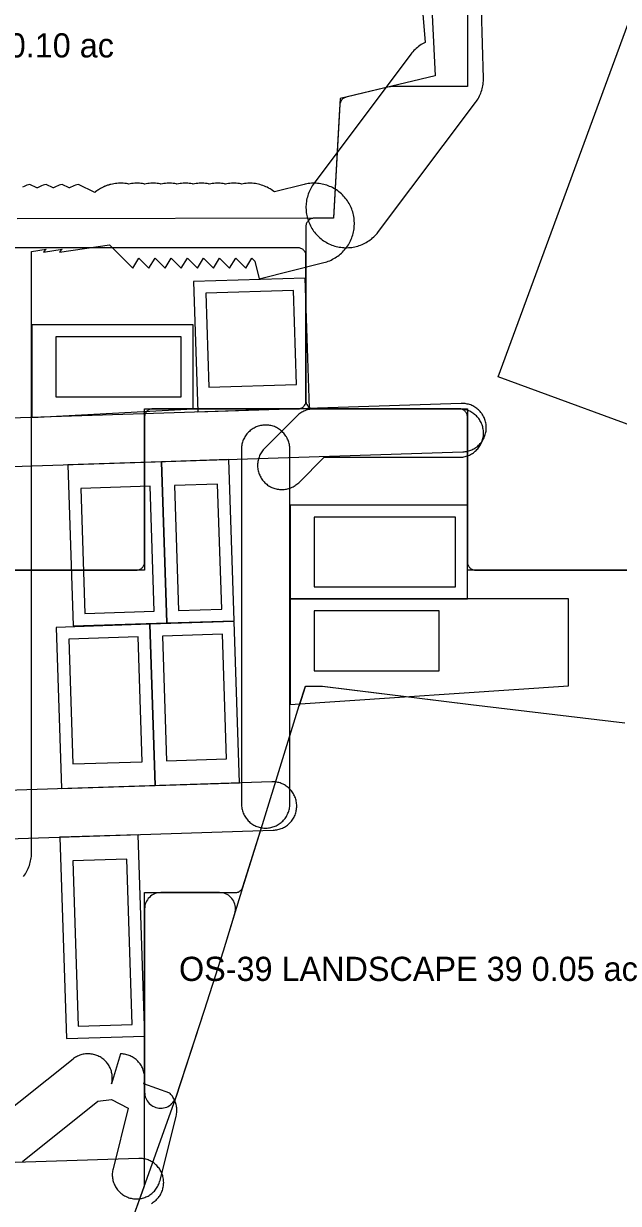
# Model space of a CAD drawing. Extents: x 32 to 940, y -21 to 684.
# Drawn here: x 705 to 778.7, y 271.4 to 417.8 of the extents above; entities that cross this region are included whole.
import ezdxf

# ---------------------------------------------------------------- set-up
doc = ezdxf.new("R2010")
doc.units = 0
for name, color, linetype, lineweight in [('BUILDING-SCHOOL', 5, 'Continuous', 0), ('GREEN-LANDSCAPE', 3, 'Continuous', 0), ('PLOT', 4, 'Continuous', 0), ('ROAD-PRIMARY', 1, 'Continuous', 0), ('ROAD-TERTIARY', 7, 'Continuous', 0), ('SITE-BOUNDARY', 7, 'Continuous', 0), ('TEXT-ZONE', 7, 'Continuous', 0), ('VILLA-HOUSE', 7, 'Continuous', 0), ('ZONE-SCHOOL', 5, 'Continuous', 0), ('ZONE-VILLAS', 2, 'Continuous', 0)]:
    doc.layers.add(name, color=color, linetype=linetype, lineweight=lineweight)

msp = doc.modelspace()

# ---------------------------------------------------------------- linework, layer by layer
at = {"layer": 'BUILDING-SCHOOL'}
msp.add_lwpolyline([(801.73, 409.63), (785.65, 365.94), (763.8, 373.98), (779.88, 417.68)], close=True, dxfattribs=at)
at = {"layer": 'GREEN-LANDSCAPE'}
msp.add_lwpolyline([(720, 285.26), (720.01, 285.06), (720.04, 284.87), (720.08, 284.68), (720.15, 284.5), (720.23, 284.32), (720.33, 284.15), (720.45, 284), (720.58, 283.85), (720.72, 283.72), (720.88, 283.6), (721.04, 283.5), (721.22, 283.42), (721.4, 283.35), (721.59, 283.3), (721.78, 283.27), (721.97, 283.26), (722.17, 283.26), (722.36, 283.29), (722.55, 283.34), (722.74, 283.4), (722.91, 283.48), (723.08, 283.58), (723.24, 283.69), (723.39, 283.82), (723.52, 283.96), (723.64, 284.11), (723.74, 284.28), (723.83, 284.45), (723.9, 284.63), (727.44, 295.41), (727.44, 295.43), (729.77, 302.77), (729.78, 302.79), (731.19, 307.42), (731.24, 307.61), (731.27, 307.8), (731.27, 308), (731.27, 308.19), (731.24, 308.39), (731.19, 308.58), (731.12, 308.76), (731.04, 308.94), (730.94, 309.11), (730.82, 309.27), (730.69, 309.41), (730.54, 309.55), (730.39, 309.66), (730.22, 309.76), (730.04, 309.85), (729.86, 309.91), (729.67, 309.96), (729.47, 309.99), (729.27, 310), (722, 310), (721.8, 309.99), (721.61, 309.96), (721.42, 309.91), (721.23, 309.85), (721.06, 309.76), (720.89, 309.66), (720.73, 309.55), (720.59, 309.41), (720.45, 309.27), (720.34, 309.11), (720.24, 308.94), (720.15, 308.77), (720.09, 308.58), (720.04, 308.39), (720.01, 308.2), (720, 308)], close=True, dxfattribs=at)
at = {"layer": 'PLOT'}
for points in [[(726.58, 369.64), (740.43, 370.09), (739.91, 386.24), (726.05, 385.79)], [(706.02, 368.95), (726.02, 370), (726.02, 380.45), (706.02, 380.45)], [(722.1, 363.45), (710.49, 363.07), (711.14, 343.08), (722.75, 343.46)], [(730.45, 363.72), (722.1, 363.45), (722.75, 343.46), (731.1, 343.73)], [(738.02, 358.06), (738.02, 346.45), (760.02, 346.45), (760.02, 358.06)], [(738.02, 346.45), (738.02, 333.33), (772.52, 335.63), (772.52, 346.45)], [(709.71, 322.92), (721.31, 323.29), (720.66, 343.28), (709.05, 342.9)], [(721.31, 323.29), (731.76, 323.63), (731.11, 343.62), (720.66, 343.28)], [(719.21, 317.18), (709.51, 316.87), (710.33, 291.88), (720.02, 292.19)]]:
    msp.add_lwpolyline(points, close=True, dxfattribs=at)
at = {"layer": 'ROAD-PRIMARY'}
for points in [[(752, 449), (754.76, 415.47), (754.59, 415.38), (754.43, 415.29), (754.26, 415.19), (754.11, 415.08), (753.95, 414.96), (753.8, 414.84), (753.65, 414.72), (753.51, 414.58), (753.38, 414.45), (753.25, 414.31), (753.12, 414.16), (753.01, 414.01), (741, 398), (740.89, 397.84), (740.78, 397.68), (740.68, 397.52), (740.59, 397.35), (740.5, 397.18), (740.42, 397), (740.35, 396.83), (740.28, 396.65), (740.22, 396.46), (740.17, 396.28), (740.12, 396.09), (740.08, 395.9), (740.05, 395.71), (740.03, 395.52), (740.01, 395.33), (740, 395.14), (740, 394.95), (740.01, 394.76), (740.02, 394.56), (740.04, 394.37), (740.07, 394.18), (740.1, 393.99), (740.14, 393.81), (740.19, 393.62), (740.25, 393.44), (740.32, 393.25), (740.38, 393.07), (740.46, 392.9), (740.55, 392.73), (740.64, 392.56), (740.74, 392.39), (740.84, 392.23), (740.95, 392.07), (741.06, 391.92), (741.18, 391.77), (741.31, 391.62), (741.45, 391.48), (741.58, 391.35), (741.73, 391.22), (741.87, 391.1), (742.02, 390.98), (742.18, 390.87), (742.34, 390.76), (742.51, 390.67), (742.68, 390.57), (742.85, 390.49), (743.02, 390.41), (743.2, 390.33), (743.38, 390.27), (743.57, 390.21), (743.75, 390.16), (743.94, 390.11), (744.13, 390.08), (744.32, 390.05), (744.51, 390.02), (744.7, 390.01), (744.89, 390), (745.08, 390), (745.28, 390.01), (745.47, 390.02), (745.66, 390.04), (745.85, 390.07), (746.04, 390.11), (746.23, 390.15), (746.41, 390.2), (746.59, 390.26), (746.77, 390.33), (746.95, 390.4), (747.13, 390.48), (747.3, 390.56), (747.47, 390.65), (747.64, 390.75), (747.8, 390.86), (747.96, 390.97), (748.11, 391.08), (748.26, 391.21), (748.4, 391.33), (748.54, 391.47), (748.67, 391.61), (748.8, 391.75), (748.92, 391.9), (749, 392), (761, 408), (761.11, 408.16), (761.22, 408.32), (761.32, 408.48), (761.41, 408.65), (761.5, 408.82), (761.58, 409), (761.65, 409.17), (761.72, 409.35), (761.78, 409.54), (761.83, 409.72), (761.88, 409.91), (761.92, 410.1), (761.95, 410.29), (761.97, 410.48), (761.99, 410.67), (762, 410.86), (762, 411), (761.02, 445.42)], [(705.01, 312.01), (705.12, 312.17), (705.23, 312.33), (705.33, 312.49), (705.42, 312.66), (705.5, 312.83), (705.59, 313), (705.66, 313.18), (705.72, 313.36), (705.78, 313.55), (705.84, 313.73), (705.88, 313.92), (705.92, 314.11), (705.95, 314.3), (705.97, 314.49), (705.99, 314.68), (706, 314.87), (706, 315), (706, 389.54), (707.8, 389.81), (707.46, 389.46), (709.8, 389.81), (709.46, 389.46), (715.64, 390.36), (718.54, 387.46), (719.3, 388.69), (720.54, 387.46), (721.3, 388.69), (722.54, 387.46), (723.3, 388.69), (724.54, 387.46), (725.3, 388.69), (726.54, 387.46), (727.3, 388.69), (728.54, 387.46), (729.3, 388.69), (730.54, 387.46), (731.3, 388.69), (732.54, 387.46), (733.3, 388.69), (733.67, 388.33), (734.21, 386.15), (742.21, 388.15), (742.4, 388.2), (742.58, 388.26), (742.76, 388.32), (742.94, 388.39), (743.12, 388.47), (743.29, 388.56), (743.46, 388.65), (743.62, 388.74), (743.79, 388.85), (743.94, 388.96), (744.1, 389.07), (744.25, 389.2), (744.39, 389.32), (744.53, 389.46), (744.66, 389.6), (744.79, 389.74), (744.91, 389.89), (745.03, 390.04), (745.14, 390.2), (745.25, 390.36), (745.34, 390.52), (745.44, 390.69), (745.52, 390.87), (745.6, 391.04), (745.67, 391.22), (745.74, 391.4), (745.79, 391.58), (745.85, 391.77), (745.89, 391.96), (745.93, 392.14), (745.96, 392.33), (745.98, 392.53), (745.99, 392.72), (746, 392.91), (746, 393.1), (745.99, 393.3), (745.98, 393.49), (745.95, 393.68), (745.92, 393.87), (745.89, 394.06), (745.84, 394.24), (745.79, 394.43), (745.73, 394.61), (745.67, 394.79), (745.6, 394.97), (745.52, 395.15), (745.43, 395.32), (745.34, 395.49), (745.24, 395.65), (745.13, 395.81), (745.02, 395.97), (744.9, 396.12), (744.78, 396.27), (744.65, 396.41), (744.52, 396.55), (744.38, 396.68), (744.24, 396.81), (744.09, 396.93), (743.93, 397.05), (743.78, 397.16), (743.61, 397.26), (743.45, 397.36), (743.28, 397.45), (743.11, 397.54), (742.93, 397.61), (742.75, 397.68), (742.57, 397.75), (742.39, 397.8), (742.2, 397.85), (742.01, 397.9), (741.82, 397.93), (741.63, 397.96), (741.44, 397.98), (741.25, 397.99), (741.06, 398), (740.87, 398), (740.67, 397.99), (740.48, 397.97), (740.29, 397.95), (740.1, 397.92), (739.91, 397.88), (739.79, 397.85), (736.09, 396.93), (736.02, 396.99), (735.86, 397.1), (735.7, 397.21), (735.54, 397.31), (735.37, 397.4), (735.2, 397.49), (735.02, 397.57), (734.85, 397.65), (734.67, 397.71), (734.48, 397.77), (734.3, 397.83), (734.11, 397.88), (733.92, 397.91), (733.74, 397.95), (733.54, 397.97), (733.35, 397.99), (733.16, 398), (732.97, 398), (732.78, 398), (732.58, 397.98), (732.39, 397.96), (732.2, 397.94), (732.01, 397.9), (732, 397.9), (731.92, 397.91), (731.74, 397.95), (731.54, 397.97), (731.35, 397.99), (731.16, 398), (730.97, 398), (730.78, 398), (730.58, 397.98), (730.39, 397.96), (730.2, 397.94), (730.01, 397.9), (730, 397.9), (729.92, 397.91), (729.74, 397.95), (729.54, 397.97), (729.35, 397.99), (729.16, 398), (728.97, 398), (728.78, 398), (728.58, 397.98), (728.39, 397.96), (728.2, 397.94), (728.01, 397.9), (728, 397.9), (727.92, 397.91), (727.74, 397.95), (727.54, 397.97), (727.35, 397.99), (727.16, 398), (726.97, 398), (726.78, 398), (726.58, 397.98), (726.39, 397.96), (726.2, 397.94), (726.01, 397.9), (726, 397.9), (725.92, 397.91), (725.74, 397.95), (725.54, 397.97), (725.35, 397.99), (725.16, 398), (724.97, 398), (724.78, 398), (724.58, 397.98), (724.39, 397.96), (724.2, 397.94), (724.01, 397.9), (724, 397.9), (723.92, 397.91), (723.74, 397.95), (723.54, 397.97), (723.35, 397.99), (723.16, 398), (722.97, 398), (722.78, 398), (722.58, 397.98), (722.39, 397.96), (722.2, 397.94), (722.01, 397.9), (722, 397.9), (721.92, 397.91), (721.74, 397.95), (721.54, 397.97), (721.35, 397.99), (721.16, 398), (720.97, 398), (720.78, 398), (720.58, 397.98), (720.39, 397.96), (720.2, 397.94), (720.01, 397.9), (720, 397.9), (719.92, 397.91), (719.74, 397.95), (719.54, 397.97), (719.35, 397.99), (719.16, 398), (718.97, 398), (718.78, 398), (718.58, 397.98), (718.39, 397.96), (718.2, 397.94), (718.01, 397.9), (718, 397.9), (717.92, 397.91), (717.74, 397.95), (717.54, 397.97), (717.35, 397.99), (717.16, 398), (716.97, 398), (716.78, 398), (716.58, 397.98), (716.39, 397.96), (716.2, 397.94), (716.01, 397.9), (715.83, 397.86), (715.79, 397.85), (715.79, 397.85), (715.7, 397.83), (715.64, 397.81), (715.61, 397.8), (715.6, 397.8), (715.52, 397.77), (715.46, 397.75), (715.44, 397.75), (715.42, 397.74), (715.24, 397.68), (715.15, 397.64), (715.09, 397.62), (715.07, 397.61), (715.06, 397.61), (714.99, 397.58), (714.92, 397.55), (714.89, 397.53), (714.88, 397.53), (714.71, 397.44), (714.61, 397.39), (714.58, 397.37), (714.55, 397.36), (714.54, 397.35), (714.46, 397.31), (714.41, 397.28), (714.39, 397.27), (714.38, 397.26), (714.29, 397.2), (714.25, 397.17), (714.23, 397.16), (714.21, 397.15), (714.09, 397.06), (713.93, 396.95), (713.91, 396.93), (713.9, 396.93), (713.82, 396.85), (711.79, 397.85), (711.6, 397.8), (711.42, 397.74), (711.24, 397.68), (711.06, 397.61), (710.88, 397.53), (710.71, 397.44), (710.66, 397.42), (709.79, 397.85), (709.6, 397.8), (709.42, 397.74), (709.24, 397.68), (709.06, 397.61), (708.88, 397.53), (708.71, 397.44), (708.66, 397.42), (707.79, 397.85), (707.6, 397.8), (707.42, 397.74), (707.24, 397.68), (707.06, 397.61), (706.88, 397.53), (706.71, 397.44), (706.66, 397.42), (705.79, 397.85), (705.6, 397.8), (705.42, 397.74), (705.24, 397.68), (705.06, 397.61), (704.88, 397.53)]]:
    msp.add_lwpolyline(points, dxfattribs=at)
at = {"layer": 'ROAD-TERTIARY'}
for points in [[(656.49, 361.33), (759.44, 364.69), (759.58, 364.69), (759.72, 364.71), (759.87, 364.73), (760.01, 364.76), (760.15, 364.8), (760.29, 364.84), (760.42, 364.89), (760.56, 364.94), (760.69, 365), (760.81, 365.07), (760.94, 365.15), (761.06, 365.23), (761.17, 365.31), (761.29, 365.4), (761.39, 365.5), (761.5, 365.6), (761.6, 365.71), (761.69, 365.82), (761.77, 365.93), (761.86, 366.05), (761.93, 366.18), (762, 366.3), (762.07, 366.43), (762.12, 366.56), (762.17, 366.7), (762.22, 366.84), (762.25, 366.98), (762.28, 367.12), (762.31, 367.26), (762.33, 367.4), (762.34, 367.55), (762.34, 367.69), (762.34, 367.84), (762.32, 367.98), (762.31, 368.12), (762.28, 368.27), (762.25, 368.41), (762.21, 368.55), (762.17, 368.68), (762.12, 368.82), (762.06, 368.95), (761.99, 369.08), (761.92, 369.21), (761.85, 369.33), (761.77, 369.45), (761.68, 369.56), (761.59, 369.67), (761.49, 369.78), (761.38, 369.88), (761.27, 369.98), (761.16, 370.07), (761.05, 370.15), (760.92, 370.23), (760.8, 370.3), (760.67, 370.37), (760.54, 370.43), (760.41, 370.49), (760.27, 370.54), (760.13, 370.58), (759.99, 370.61), (759.85, 370.64), (759.71, 370.66), (759.57, 370.68), (759.42, 370.68), (759.28, 370.68), (759.24, 370.68), (656.3, 367.33)], [(655, 315.11), (735.95, 317.75), (736.1, 317.75), (736.24, 317.77), (736.38, 317.79), (736.52, 317.82), (736.66, 317.86), (736.8, 317.9), (736.94, 317.95), (737.07, 318), (737.2, 318.06), (737.33, 318.13), (737.45, 318.21), (737.57, 318.29), (737.69, 318.37), (737.8, 318.46), (737.91, 318.56), (738.01, 318.66), (738.11, 318.77), (738.2, 318.88), (738.29, 318.99), (738.37, 319.11), (738.45, 319.24), (738.52, 319.36), (738.58, 319.49), (738.64, 319.62), (738.69, 319.76), (738.73, 319.9), (738.77, 320.04), (738.8, 320.18), (738.82, 320.32), (738.84, 320.46), (738.85, 320.61), (738.85, 320.75), (738.85, 320.9), (738.84, 321.04), (738.82, 321.18), (738.8, 321.33), (738.77, 321.47), (738.73, 321.61), (738.68, 321.74), (738.63, 321.88), (738.57, 322.01), (738.51, 322.14), (738.44, 322.27), (738.36, 322.39), (738.28, 322.51), (738.19, 322.62), (738.1, 322.73), (738, 322.84), (737.9, 322.94), (737.79, 323.04), (737.68, 323.13), (737.56, 323.21), (737.44, 323.29), (737.32, 323.37), (737.19, 323.43), (737.06, 323.49), (736.92, 323.55), (736.79, 323.6), (736.65, 323.64), (736.51, 323.67), (736.37, 323.7), (736.22, 323.72), (736.08, 323.74), (735.94, 323.74), (735.79, 323.74), (735.76, 323.74), (654.8, 321.11)], [(704.87, 276.66), (714.22, 284.14), (715.92, 284.33), (717.97, 283.25), (716.09, 275.73), (716.06, 275.59), (716.03, 275.44), (716.01, 275.3), (716, 275.16), (716, 275.01), (716, 274.87), (716.01, 274.72), (716.03, 274.58), (716.05, 274.44), (716.08, 274.3), (716.12, 274.16), (716.16, 274.02), (716.22, 273.88), (716.27, 273.75), (716.34, 273.62), (716.4, 273.5), (716.48, 273.37), (716.56, 273.25), (716.65, 273.14), (716.74, 273.03), (716.84, 272.92), (716.94, 272.82), (717.05, 272.72), (717.16, 272.63), (717.28, 272.55), (717.4, 272.46), (717.52, 272.39), (717.65, 272.32), (717.78, 272.26), (717.91, 272.2), (718.05, 272.15), (718.18, 272.11), (718.33, 272.08), (718.47, 272.05), (718.61, 272.03), (718.75, 272.01), (718.9, 272), (719.04, 272), (719.19, 272.01), (719.33, 272.02), (719.47, 272.04), (719.62, 272.06), (719.76, 272.1), (719.89, 272.14), (720.03, 272.18), (720.17, 272.24), (720.3, 272.3), (720.43, 272.36), (720.55, 272.43), (720.67, 272.51), (720.79, 272.59), (720.9, 272.68), (721.01, 272.78), (721.12, 272.88), (721.22, 272.98), (721.31, 273.09), (721.4, 273.2), (721.49, 273.32), (721.56, 273.44), (721.64, 273.57), (721.7, 273.7), (721.76, 273.83), (721.82, 273.96), (721.86, 274.1), (721.9, 274.24), (721.91, 274.27), (723.91, 282.27), (723.94, 282.41), (723.97, 282.56), (723.99, 282.7), (724, 282.84), (724, 282.99), (724, 283.13), (723.99, 283.28), (723.97, 283.42), (723.95, 283.56), (723.92, 283.7), (723.88, 283.84), (723.84, 283.98), (723.78, 284.12), (723.73, 284.25), (723.66, 284.38), (723.6, 284.5), (723.52, 284.63), (723.44, 284.75), (723.35, 284.86), (723.26, 284.97), (723.16, 285.08), (723.12, 285.12), (719.91, 286.27), (719.94, 286.41), (719.97, 286.56), (719.99, 286.7), (720, 286.84), (720, 286.99), (720, 287.13), (719.99, 287.28), (719.97, 287.42), (719.95, 287.56), (719.92, 287.7), (719.88, 287.84), (719.84, 287.98), (719.78, 288.12), (719.73, 288.25), (719.66, 288.38), (719.6, 288.5), (719.52, 288.63), (719.44, 288.75), (719.35, 288.86), (719.26, 288.97), (719.16, 289.08), (719.06, 289.18), (718.95, 289.28), (718.84, 289.37), (718.72, 289.45), (718.6, 289.54), (718.48, 289.61), (718.35, 289.68), (718.22, 289.74), (718.09, 289.8), (717.95, 289.85), (717.82, 289.89), (717.67, 289.92), (717.53, 289.95), (717.39, 289.97), (717.25, 289.99), (717.1, 290), (717, 290), (715.91, 286.27), (715.94, 286.41), (715.97, 286.56), (715.99, 286.7), (716, 286.84), (716, 286.99), (716, 287.13), (715.99, 287.28), (715.97, 287.42), (715.95, 287.56), (715.92, 287.7), (715.88, 287.84), (715.84, 287.98), (715.78, 288.12), (715.73, 288.25), (715.66, 288.38), (715.6, 288.5), (715.52, 288.63), (715.44, 288.75), (715.35, 288.86), (715.26, 288.97), (715.16, 289.08), (715.06, 289.18), (714.95, 289.28), (714.84, 289.37), (714.72, 289.45), (714.6, 289.54), (714.48, 289.61), (714.35, 289.68), (714.22, 289.74), (714.09, 289.8), (713.95, 289.85), (713.82, 289.89), (713.67, 289.92), (713.53, 289.95), (713.39, 289.97), (713.25, 289.99), (713.1, 290), (712.96, 290), (712.81, 289.99), (712.67, 289.98), (712.53, 289.96), (712.38, 289.94), (712.24, 289.9), (712.11, 289.86), (711.97, 289.82), (711.83, 289.76), (711.7, 289.7), (711.57, 289.64), (711.45, 289.57), (711.33, 289.49), (711.21, 289.41), (711.13, 289.34), (701.13, 281.34)], [(720.84, 271.42), (720.96, 271.5), (721.08, 271.58), (721.2, 271.66), (721.31, 271.75), (721.42, 271.85), (721.52, 271.95), (721.62, 272.06), (721.71, 272.17), (721.8, 272.28), (721.88, 272.4), (721.96, 272.52), (722.03, 272.65), (722.09, 272.78), (722.15, 272.91), (722.2, 273.05), (722.24, 273.19), (722.28, 273.33), (722.31, 273.47), (722.34, 273.61), (722.35, 273.75), (722.36, 273.9), (722.37, 274.04), (722.36, 274.19), (722.35, 274.33), (722.33, 274.47), (722.31, 274.62), (722.28, 274.76), (722.24, 274.9), (722.19, 275.03), (722.14, 275.17), (722.09, 275.3), (722.02, 275.43), (721.95, 275.56), (721.87, 275.68), (721.79, 275.8), (721.7, 275.91), (721.61, 276.02), (721.51, 276.13), (721.41, 276.23), (721.3, 276.32), (721.19, 276.42), (721.07, 276.5), (720.95, 276.58), (720.83, 276.65), (720.7, 276.72), (720.57, 276.78), (720.43, 276.84), (720.3, 276.88), (720.16, 276.93), (720.02, 276.96), (719.88, 276.99), (719.74, 277.01), (719.59, 277.02), (719.45, 277.03), (719.3, 277.03), (719.27, 277.03), (576.34, 272.38)]]:
    msp.add_lwpolyline(points, dxfattribs=at)
for points in [[(737.15, 360), (737.3, 360.01), (737.44, 360.03), (737.58, 360.06), (737.72, 360.09), (737.86, 360.13), (738, 360.17), (738.14, 360.22), (738.27, 360.28), (738.4, 360.35), (738.52, 360.42), (738.65, 360.49), (738.76, 360.57), (738.88, 360.66), (738.99, 360.75), (739.1, 360.85), (742.24, 364), (759, 364), (759.14, 364), (759.29, 364.01), (759.43, 364.03), (759.57, 364.06), (759.72, 364.09), (759.86, 364.12), (759.99, 364.17), (760.13, 364.22), (760.26, 364.28), (760.39, 364.34), (760.52, 364.41), (760.64, 364.49), (760.76, 364.57), (760.87, 364.66), (760.98, 364.75), (761.09, 364.85), (761.19, 364.95), (761.29, 365.06), (761.38, 365.17), (761.46, 365.29), (761.54, 365.41), (761.62, 365.53), (761.68, 365.66), (761.75, 365.79), (761.8, 365.92), (761.85, 366.06), (761.89, 366.2), (761.93, 366.34), (761.95, 366.48), (761.98, 366.62), (761.99, 366.77), (762, 366.91), (762, 367.05), (761.99, 367.2), (761.98, 367.34), (761.96, 367.49), (761.93, 367.63), (761.9, 367.77), (761.86, 367.91), (761.81, 368.04), (761.76, 368.18), (761.7, 368.31), (761.63, 368.44), (761.56, 368.56), (761.48, 368.68), (761.4, 368.8), (761.31, 368.92), (761.22, 369.02), (761.12, 369.13), (761.01, 369.23), (760.9, 369.32), (760.79, 369.41), (760.67, 369.49), (760.55, 369.57), (760.42, 369.64), (760.29, 369.71), (760.16, 369.77), (760.03, 369.82), (759.89, 369.87), (759.75, 369.9), (759.61, 369.94), (759.47, 369.96), (759.32, 369.98), (759.18, 370), (759.04, 370), (741, 370), (740.86, 370), (740.71, 369.99), (740.57, 369.97), (740.43, 369.94), (740.28, 369.91), (740.14, 369.88), (740.01, 369.83), (739.87, 369.78), (739.74, 369.72), (739.61, 369.66), (739.48, 369.59), (739.36, 369.51), (739.24, 369.43), (739.13, 369.34), (739.02, 369.25), (738.91, 369.15), (734.88, 365.12), (734.78, 365.02), (734.68, 364.91), (734.6, 364.79), (734.51, 364.68), (734.43, 364.55), (734.36, 364.43), (734.3, 364.3), (734.24, 364.17), (734.18, 364.03), (734.14, 363.9), (734.1, 363.76), (734.06, 363.62), (734.04, 363.48), (734.02, 363.33), (734.01, 363.19), (734, 363.05), (734, 362.9), (734.01, 362.76), (734.02, 362.61), (734.05, 362.47), (734.08, 362.33), (734.11, 362.19), (734.15, 362.05), (734.2, 361.92), (734.26, 361.78), (734.32, 361.65), (734.39, 361.52), (734.46, 361.4), (734.54, 361.28), (734.63, 361.16), (734.72, 361.05), (734.82, 360.94), (734.92, 360.84), (735.02, 360.74), (735.13, 360.65), (735.25, 360.56), (735.37, 360.48), (735.49, 360.41), (735.62, 360.34), (735.75, 360.27), (735.88, 360.22), (736.02, 360.17), (736.15, 360.12), (736.29, 360.08), (736.43, 360.05), (736.58, 360.03), (736.72, 360.01), (736.87, 360), (737.01, 360)], [(735.2, 318.01), (735.34, 318.02), (735.49, 318.04), (735.63, 318.07), (735.77, 318.1), (735.91, 318.14), (736.04, 318.19), (736.18, 318.24), (736.31, 318.3), (736.44, 318.37), (736.56, 318.44), (736.68, 318.52), (736.8, 318.6), (736.91, 318.69), (737.02, 318.79), (737.13, 318.88), (737.23, 318.99), (737.32, 319.1), (737.41, 319.21), (737.49, 319.33), (737.57, 319.45), (737.64, 319.58), (737.71, 319.71), (737.77, 319.84), (737.82, 319.97), (737.87, 320.11), (737.9, 320.25), (737.94, 320.39), (737.96, 320.53), (737.98, 320.68), (738, 320.82), (738, 320.96), (738, 365), (738, 365.14), (737.99, 365.29), (737.97, 365.43), (737.95, 365.57), (737.91, 365.71), (737.88, 365.86), (737.83, 365.99), (737.78, 366.13), (737.72, 366.26), (737.66, 366.39), (737.59, 366.52), (737.51, 366.64), (737.43, 366.76), (737.34, 366.87), (737.25, 366.98), (737.15, 367.09), (737.05, 367.19), (736.94, 367.29), (736.83, 367.38), (736.71, 367.46), (736.59, 367.54), (736.47, 367.62), (736.34, 367.68), (736.21, 367.75), (736.08, 367.8), (735.94, 367.85), (735.8, 367.89), (735.66, 367.93), (735.52, 367.95), (735.38, 367.98), (735.23, 367.99), (735.09, 368), (734.95, 368), (734.8, 367.99), (734.66, 367.98), (734.51, 367.96), (734.37, 367.93), (734.23, 367.9), (734.09, 367.86), (733.96, 367.81), (733.82, 367.76), (733.69, 367.7), (733.56, 367.63), (733.44, 367.56), (733.32, 367.48), (733.2, 367.4), (733.09, 367.31), (732.98, 367.21), (732.87, 367.12), (732.77, 367.01), (732.68, 366.9), (732.59, 366.79), (732.51, 366.67), (732.43, 366.55), (732.36, 366.42), (732.29, 366.29), (732.23, 366.16), (732.18, 366.03), (732.13, 365.89), (732.1, 365.75), (732.06, 365.61), (732.04, 365.47), (732.02, 365.32), (732, 365.18), (732, 365.04), (732, 321), (732, 320.86), (732.01, 320.71), (732.03, 320.57), (732.05, 320.43), (732.09, 320.29), (732.12, 320.14), (732.17, 320.01), (732.22, 319.87), (732.28, 319.74), (732.34, 319.61), (732.41, 319.48), (732.49, 319.36), (732.57, 319.24), (732.66, 319.13), (732.75, 319.02), (732.85, 318.91), (732.95, 318.81), (733.06, 318.71), (733.17, 318.62), (733.29, 318.54), (733.41, 318.46), (733.53, 318.38), (733.66, 318.32), (733.79, 318.25), (733.92, 318.2), (734.06, 318.15), (734.2, 318.11), (734.34, 318.07), (734.48, 318.05), (734.62, 318.02), (734.77, 318.01), (734.91, 318), (735.05, 318)]]:
    msp.add_lwpolyline(points, close=True, dxfattribs=at)
at = {"layer": 'SITE-BOUNDARY'}
for points in [[(755.2, 428.11), (756.01, 411.32), (756.01, 411.31), (756.01, 411.31), (756, 411.31), (744.25, 408.5), (743.41, 393.68), (743.41, 393.66), (743.39, 393.66), (704.22, 393.6)], [(717.07, 265.45), (723.83, 284.43), (727.44, 295.42), (729.78, 302.78), (732.17, 310.64), (732.17, 310.64), (734.63, 318.45), (739.17, 333.21), (739.17, 333.21), (739.95, 335.59), (739.96, 335.61), (739.97, 335.61), (741.99, 335.61), (742.01, 335.61), (742.01, 335.61), (742.01, 335.61), (742.02, 335.61), (760.42, 333.33), (779.49, 331.04)]]:
    msp.add_lwpolyline(points, dxfattribs=at)
at = {"layer": 'VILLA-HOUSE'}
for points in [[(727.98, 372.69), (738.84, 373.04), (738.46, 384.7), (727.6, 384.34)], [(709.02, 378.95), (709.02, 371.5), (724.52, 371.5), (724.52, 378.95)], [(720.69, 360.4), (712.09, 360.12), (712.59, 344.63), (721.2, 344.91)], [(729.05, 360.67), (723.69, 360.5), (724.2, 345.01), (729.56, 345.18)], [(741.02, 356.56), (741.02, 347.95), (758.52, 347.95), (758.52, 356.56)], [(741.02, 344.95), (741.02, 337.5), (756.52, 337.5), (756.52, 344.95)], [(711.11, 325.96), (719.71, 326.24), (719.21, 341.73), (710.6, 341.45)], [(722.71, 326.34), (730.16, 326.58), (729.66, 342.07), (722.21, 341.83)], [(717.81, 314.13), (711.11, 313.92), (711.78, 293.43), (718.48, 293.65)]]:
    msp.add_lwpolyline(points, close=True, dxfattribs=at)
at = {"layer": 'ZONE-SCHOOL'}
msp.add_lwpolyline([(760, 449), (760, 410.02), (760, 410), (759.98, 410), (750.65, 410), (750.53, 409.99), (750.42, 409.97), (750.16, 409.91), (744.97, 408.67), (744.88, 408.64), (744.78, 408.61), (744.7, 408.56), (744.61, 408.51), (744.54, 408.45), (744.47, 408.38), (744.4, 408.3), (744.35, 408.22), (744.3, 408.13), (744.26, 408.04), (744.23, 407.95), (744.21, 407.85), (744.2, 407.75), (744.17, 407.19), (743.41, 393.69), (743.41, 393.68), (743.41, 393.66), (743.39, 393.66), (743.38, 393.66), (741, 393.66), (740.9, 393.65), (740.8, 393.64), (740.71, 393.62), (740.62, 393.58), (740.53, 393.54), (740.44, 393.49), (740.36, 393.43), (740.29, 393.37), (740.23, 393.29), (740.17, 393.21), (740.12, 393.13), (740.08, 393.04), (740.04, 392.95), (740.02, 392.85), (740, 392.76), (740, 392.66), (740, 371), (740, 370.9), (740.02, 370.8), (740.04, 370.71), (740.08, 370.62), (740.12, 370.53), (740.17, 370.44), (740.23, 370.37), (740.29, 370.29), (740.37, 370.23), (740.44, 370.17), (740.53, 370.12), (740.62, 370.08), (740.71, 370.04), (740.8, 370.02), (740.9, 370), (741, 370), (759.98, 370), (760, 370), (760, 369.98), (760, 351), (760, 350.9), (760.02, 350.8), (760.04, 350.71), (760.08, 350.62), (760.12, 350.53), (760.17, 350.44), (760.23, 350.37), (760.29, 350.29), (760.37, 350.23), (760.44, 350.17), (760.53, 350.12), (760.62, 350.08), (760.71, 350.04), (760.8, 350.02), (760.9, 350), (761, 350), (859, 350)], dxfattribs=at)
at = {"layer": 'ZONE-VILLAS'}
for points in [[(700.02, 350), (719, 350), (719.1, 350), (719.2, 350.02), (719.29, 350.04), (719.38, 350.08), (719.47, 350.12), (719.56, 350.17), (719.63, 350.23), (719.71, 350.29), (719.77, 350.37), (719.83, 350.44), (719.88, 350.53), (719.92, 350.62), (719.96, 350.71), (719.98, 350.8), (720, 350.9), (720, 351), (720, 369.98), (720, 370), (720.02, 370), (739, 370), (739.1, 370), (739.2, 370.02), (739.29, 370.04), (739.38, 370.08), (739.47, 370.12), (739.56, 370.17), (739.63, 370.23), (739.71, 370.29), (739.77, 370.37), (739.83, 370.44), (739.88, 370.53), (739.92, 370.62), (739.96, 370.71), (739.98, 370.8), (740, 370.9), (740, 371), (740, 389), (740, 389.1), (739.98, 389.2), (739.96, 389.29), (739.92, 389.38), (739.88, 389.47), (739.83, 389.56), (739.77, 389.63), (739.71, 389.71), (739.63, 389.77), (739.56, 389.83), (739.47, 389.88), (739.38, 389.92), (739.29, 389.96), (739.2, 389.98), (739.1, 390), (739, 390), (662.86, 390)], [(859, 350), (760.02, 350), (760, 350), (760, 350.02), (760, 369), (760, 369.1), (759.98, 369.2), (759.96, 369.29), (759.92, 369.38), (759.88, 369.47), (759.83, 369.56), (759.77, 369.63), (759.71, 369.71), (759.63, 369.77), (759.56, 369.83), (759.47, 369.88), (759.38, 369.92), (759.29, 369.96), (759.2, 369.98), (759.1, 370), (759, 370), (721, 370), (720.9, 370), (720.8, 369.98), (720.71, 369.96), (720.62, 369.92), (720.53, 369.88), (720.44, 369.83), (720.37, 369.77), (720.29, 369.71), (720.23, 369.63), (720.17, 369.56), (720.12, 369.47), (720.08, 369.38), (720.04, 369.29), (720.02, 369.2), (720, 369.1), (720, 369), (720, 350.02), (720, 350), (719.98, 350), (701, 350)], [(717.07, 265.46), (719.94, 273.51), (719.97, 273.62), (719.99, 273.73), (720, 273.85), (720, 309.98), (720, 310), (720.02, 310), (731.23, 310), (731.33, 310), (731.43, 310.02), (731.52, 310.04), (731.61, 310.07), (731.7, 310.12), (731.78, 310.17), (731.86, 310.22), (731.94, 310.29), (732, 310.36), (732.06, 310.44), (732.11, 310.52), (732.15, 310.61), (732.19, 310.7), (734.63, 318.45), (734.63, 318.45), (739.17, 333.21), (739.17, 333.21), (739.17, 333.21), (739.17, 333.21), (739.18, 333.21), (739.95, 335.58), (739.95, 335.59), (739.96, 335.61), (739.97, 335.61), (739.98, 335.61), (741.98, 335.61), (741.99, 335.61), (742.01, 335.61), (742.01, 335.61), (742.01, 335.61), (742.02, 335.61), (742.03, 335.61), (760.42, 333.33), (760.43, 333.33), (779.49, 331.04)]]:
    msp.add_lwpolyline(points, dxfattribs=at)

# ---------------------------------------------------------------- texts
at = {"layer": 'TEXT-ZONE'}
for s, p in [('OS-21 LANDSCAPE 21 0.10 ac', (659.34, 413.6)), ('OS-39 LANDSCAPE 39 0.05 ac', (724.26, 299.04))]:
    msp.add_text(s, height=3, dxfattribs=at).set_placement(p)

doc.saveas('drawing.dxf')
